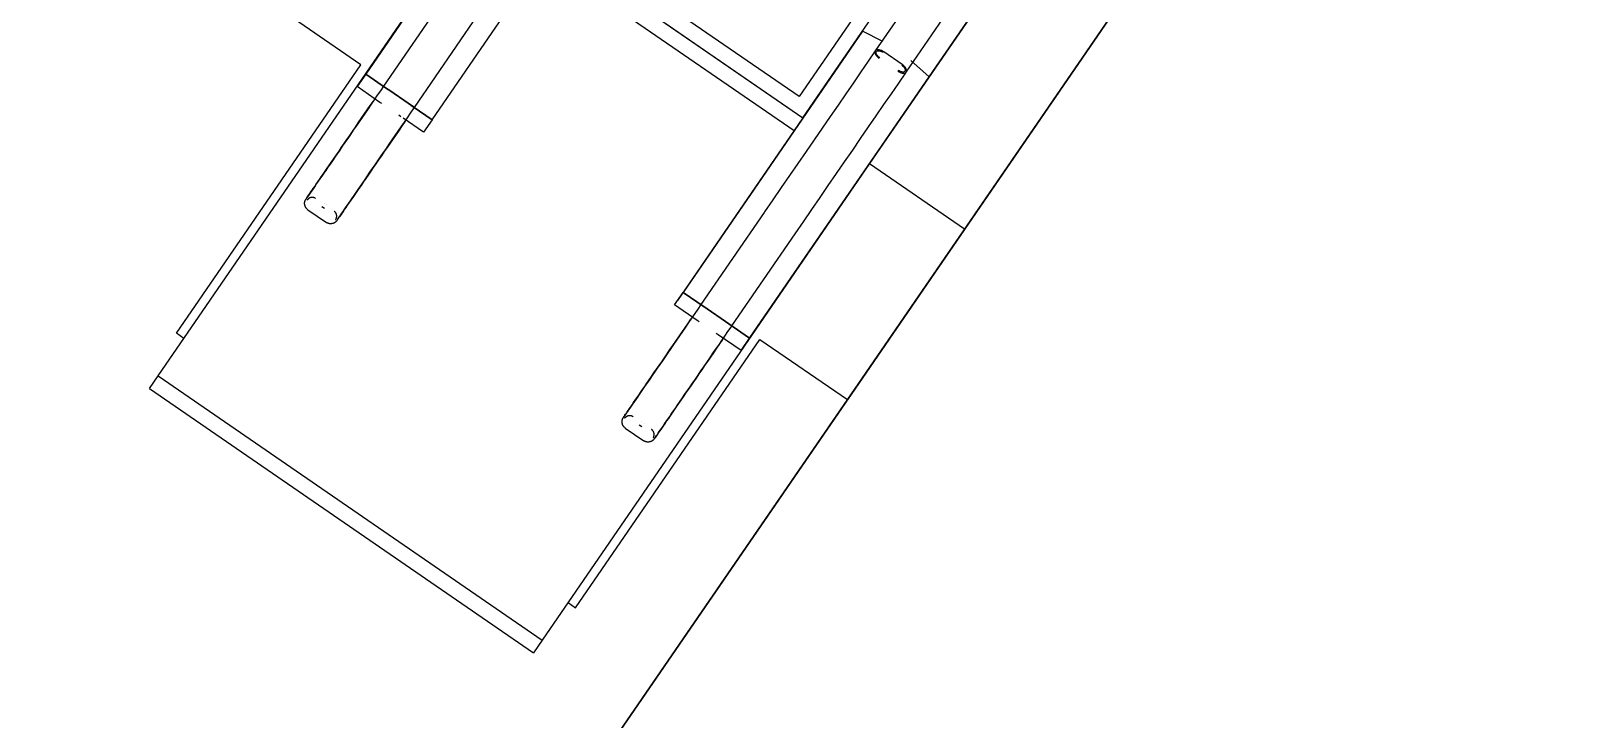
# Model space of a CAD drawing. Header units: metres. Extents: x 286532 to 329498, y 7396783 to 7466136.
# Drawn here: x 323237.3 to 323242.43, y 7401079.92 to 7401082.18 of the extents above; entities that cross this region are included whole.
import ezdxf

# ---------------------------------------------------------------- set-up
doc = ezdxf.new("R2010")
doc.units = ezdxf.units.M
doc.header["$LTSCALE"] = 10
doc.layers.get('0').update_dxf_attribs({"color": 255})
for name, color, linetype, lineweight in [('_  ARQ-AUX-001', 1, 'Continuous', 5), ('_AUX-PLATAFORMA COTAS', 1, 'Continuous', 25), ('X1$0$ARQ-GEN', 1, 'Continuous', 5)]:
    doc.layers.add(name, color=color, linetype=linetype, lineweight=lineweight)
doc.styles.get("Standard").update_dxf_attribs({"font": 'arial.ttf'})
doc.dimstyles.new('ISO-25', dxfattribs={"dimtxt": 2.5, "dimasz": 2.5, "dimexe": 1.25, "dimexo": 0.625, "dimtad": 1, "dimtxsty": 'Standard', "dimcen": 2.5, "dimadec": 0, "dimazin": 0, "dimtfac": 1, "dimtmove": 0, "dimatfit": 3, "dimfxl": 1, "dimarcsym": 0})

# ---------------------------------------------------------------- blocks, each defined once
blk = doc.blocks.new('X1$0$Escalator-thyssenkrupp-VelinoXtra-EN115 - VELINO Xtra 30_ 4EK _800_  0_5 m_s 2 flat steps_1000 mm-1985862-E05 - IMPLANTAÇÃO')
at = {"layer": 'X1$0$ARQ-GEN'}
for p, q in [((0.466, 3.2476), (0.466, -3.2476)), ((0.4655, -2.902), (0.4655, 2.9671)), ((0.2713, 2.7899), (0.2713, -2.9315)), ((0.3948, -2.9315), (0.3948, 2.7899)), ((0.846, -3.9276), (0.846, 0.9786)), ((0.15, -2.8476), (0.15, -3.1975)), ((0.2, -3.2476), (0.2, -2.8476)), ((0.2746, -2.8922), (0.2005, -2.902)), ((0.2005, -2.902), (0.2005, -3.5314)), ((0.3698, -2.9186), (0.2962, -2.9186)), ((0.4655, -2.902), (0.3858, -2.8915)), ((0.4655, -3.5314), (0.4655, -2.902)), ((0.15, -3.1975), (-0.75, -3.1975)), ((-1.066, -5.147), (-1.066, -3.2476)), ((-0.7977, -3.2476), (0.2, -3.2476)), ((0.2, -3.2476), (0.2, -3.2984)), ((0.466, -3.2476), (0.466, -3.9756)), ((-1.066, -5.147), (-1.066, -3.2984)), ((-0.8005, -3.2984), (0.2, -3.2984)), ((0.2, -3.2984), (0.2, -3.9756)), ((-1.0655, -3.5314), (-1.0655, -3.9433)), ((-0.8005, -3.9433), (-0.8005, -3.5314)), ((0.2005, -3.5314), (0.2005, -3.9433)), ((0.4655, -3.9433), (0.4655, -3.5314)), ((-0.9948, -3.5767), (-0.9948, -3.9433)), ((-0.8713, -3.9433), (-0.8713, -3.5767)), ((0.2713, -3.5767), (0.2713, -3.9433)), ((0.3948, -3.9433), (0.3948, -3.5767)), ((-1.096, -3.9276), (-1.446, -3.9276)), ((-1.096, -4.9976), (-1.096, -3.9276)), ((-1.0655, -3.9433), (-0.9823, -3.9433)), ((-1.0655, -3.9433), (-1.0655, -3.9933)), ((-0.9823, -3.9433), (-1.0655, -3.9433)), ((-0.9839, -3.9433), (-0.9839, -3.9433)), ((-0.9839, -3.9433), (-0.9839, -3.9433)), ((-0.9823, -3.9433), (-0.9698, -3.9433)), ((-0.9698, -3.9433), (-0.9823, -3.9433)), ((-0.9698, -3.9433), (-0.8962, -3.9433)), ((-0.8962, -3.9433), (-0.9698, -3.9433)), ((-0.8962, -3.9433), (-0.8713, -3.9433)), ((-0.8713, -3.9433), (-0.8962, -3.9433)), ((-0.8713, -3.9433), (-0.8838, -3.9433)), ((-0.8838, -3.9433), (-0.8713, -3.9433)), ((-0.8821, -3.9433), (-0.8763, -3.9433)), ((-0.8763, -3.9433), (-0.8821, -3.9433)), ((-0.8821, -3.9433), (-0.8763, -3.9433)), ((-0.8763, -3.9433), (-0.8821, -3.9433)), ((-0.8764, -3.9433), (-0.8005, -3.9433)), ((-0.8005, -3.9433), (-0.8764, -3.9433)), ((-0.8005, -3.9433), (-0.8005, -3.9933)), ((0.2005, -3.9433), (0.2837, -3.9433)), ((0.2005, -3.9933), (0.2005, -3.9433)), ((0.2837, -3.9433), (0.2005, -3.9433)), ((0.2838, -3.9433), (0.2713, -3.9433)), ((0.2713, -3.9433), (0.2962, -3.9433)), ((0.2962, -3.9433), (0.2713, -3.9433)), ((0.2713, -3.9433), (0.2838, -3.9433)), ((0.2821, -3.9433), (0.2763, -3.9433)), ((0.2763, -3.9433), (0.2821, -3.9433)), ((0.2821, -3.9433), (0.2763, -3.9433)), ((0.2763, -3.9433), (0.2821, -3.9433)), ((0.2962, -3.9433), (0.3698, -3.9433)), ((0.3698, -3.9433), (0.2962, -3.9433)), ((0.3698, -3.9433), (0.3823, -3.9433)), ((0.3823, -3.9433), (0.3698, -3.9433)), ((0.3823, -3.9433), (0.4655, -3.9433)), ((0.4655, -3.9433), (0.3823, -3.9433)), ((0.3839, -3.9433), (0.3839, -3.9433)), ((0.3839, -3.9433), (0.3839, -3.9433)), ((0.4655, -3.9933), (0.4655, -3.9433)), ((0.496, -3.9276), (0.8452, -3.9276)), ((0.496, -4.9976), (0.496, -3.9276)), ((-0.9744, -3.9933), (-1.0655, -3.9933)), ((-0.9669, -3.9933), (-0.9744, -3.9933)), ((-0.8913, -3.9933), (-0.8991, -3.9933)), ((-0.8005, -3.9933), (-0.8821, -3.9933)), ((0.2913, -3.9933), (0.2005, -3.9933)), ((0.2991, -3.9933), (0.2913, -3.9933)), ((0.3744, -3.9933), (0.3669, -3.9933)), ((0.4655, -3.9933), (0.3744, -3.9933)), ((0.466, -3.9756), (0.466, -5.147)), ((-0.938, -4.3698), (-0.938, -4.3698)), ((-0.938, -4.3833), (-0.928, -4.3833)), ((-0.928, -4.3698), (-0.928, -4.3698)), ((0.328, -4.3698), (0.328, -4.3698)), ((0.328, -4.3833), (0.338, -4.3833)), ((0.338, -4.3698), (0.338, -4.3698)), ((-0.9698, -4.4183), (-0.8962, -4.4183)), ((0.2962, -4.4183), (0.3698, -4.4183)), ((-1.066, -4.9976), (-1.096, -4.9976)), ((0.466, -4.9976), (0.496, -4.9976)), ((-1.066, -5.1976), (-1.066, -5.147)), ((-1.066, -5.147), (0.466, -5.147)), ((0.466, -5.147), (0.466, -5.1976)), ((-1.066, -5.1976), (0.466, -5.1976)), ((-1.066, -5.1976), (0.466, -5.1976))]:
    blk.add_line(p, q, dxfattribs=at)
at = {"layer": 'X1$0$ARQ-GEN', "flags": 128}
for points in [[(0.2713, -2.9315), (0.2713, -2.973), (0.2713, -3.0154), (0.2713, -3.0587), (0.2713, -3.1029), (0.2713, -3.1478), (0.2713, -3.1934), (0.2713, -3.2396), (0.2713, -3.2863), (0.2713, -3.3335), (0.2713, -3.3811), (0.2713, -3.429), (0.2713, -3.4772), (0.2713, -3.5255), (0.2713, -3.5739), (0.2713, -3.5767)], [(0.3948, -3.5767), (0.3948, -3.5283), (0.3948, -3.48), (0.3948, -3.4318), (0.3948, -3.3839), (0.3948, -3.3363), (0.3948, -3.2891), (0.3948, -3.2423), (0.3948, -3.1961), (0.3948, -3.1504), (0.3948, -3.1055), (0.3948, -3.0613), (0.3948, -3.0179), (0.3948, -2.9754), (0.3948, -2.9339), (0.3948, -2.9315)], [(-0.9948, -3.9433), (-0.9948, -3.9613), (-0.9948, -3.9793), (-0.9948, -3.9972), (-0.9948, -4.015), (-0.9948, -4.0327), (-0.9948, -4.0503), (-0.9948, -4.0677), (-0.9948, -4.0849), (-0.9948, -4.1018), (-0.9948, -4.1185), (-0.9948, -4.135), (-0.9948, -4.1511), (-0.9948, -4.1669), (-0.9948, -4.1823), (-0.9948, -4.1974), (-0.9948, -4.2121), (-0.9948, -4.2263), (-0.9948, -4.24), (-0.9948, -4.2533), (-0.9948, -4.2661), (-0.9948, -4.2784), (-0.9948, -4.2902), (-0.9948, -4.3013), (-0.9948, -4.312), (-0.9948, -4.322), (-0.9948, -4.3314), (-0.9948, -4.3402), (-0.9948, -4.3484), (-0.9948, -4.3559), (-0.9948, -4.3627), (-0.9948, -4.3689), (-0.9948, -4.3744), (-0.9948, -4.3792), (-0.9948, -4.3834), (-0.9948, -4.3868), (-0.9948, -4.3895), (-0.9948, -4.3915), (-0.9948, -4.3927), (-0.9948, -4.3933)], [(-0.8713, -4.3933), (-0.8713, -4.393), (-0.8713, -4.3919), (-0.8713, -4.3901), (-0.8713, -4.3876), (-0.8713, -4.3844), (-0.8713, -4.3804), (-0.8713, -4.3758), (-0.8713, -4.3705), (-0.8713, -4.3645), (-0.8713, -4.3578), (-0.8713, -4.3505), (-0.8713, -4.3425), (-0.8713, -4.3338), (-0.8713, -4.3246), (-0.8713, -4.3147), (-0.8713, -4.3043), (-0.8713, -4.2932), (-0.8713, -4.2816), (-0.8713, -4.2695), (-0.8713, -4.2568), (-0.8713, -4.2437), (-0.8713, -4.23), (-0.8713, -4.2159), (-0.8713, -4.2014), (-0.8713, -4.1864), (-0.8713, -4.1711), (-0.8713, -4.1554), (-0.8713, -4.1394), (-0.8713, -4.123), (-0.8713, -4.1064), (-0.8713, -4.0895), (-0.8713, -4.0723), (-0.8713, -4.055), (-0.8713, -4.0375), (-0.8713, -4.0198), (-0.8713, -4.002), (-0.8713, -3.9841), (-0.8713, -3.9661), (-0.8713, -3.9482), (-0.8713, -3.9433)], [(0.2713, -3.9433), (0.2713, -3.9613), (0.2713, -3.9793), (0.2713, -3.9972), (0.2713, -4.015), (0.2713, -4.0327), (0.2713, -4.0503), (0.2713, -4.0677), (0.2713, -4.0849), (0.2713, -4.1018), (0.2713, -4.1185), (0.2713, -4.135), (0.2713, -4.1511), (0.2713, -4.1669), (0.2713, -4.1823), (0.2713, -4.1974), (0.2713, -4.2121), (0.2713, -4.2263), (0.2713, -4.24), (0.2713, -4.2533), (0.2713, -4.2661), (0.2713, -4.2784), (0.2713, -4.2902), (0.2713, -4.3013), (0.2713, -4.312), (0.2713, -4.322), (0.2713, -4.3314), (0.2713, -4.3402), (0.2713, -4.3484), (0.2713, -4.3559), (0.2713, -4.3627), (0.2713, -4.3689), (0.2713, -4.3744), (0.2713, -4.3792), (0.2713, -4.3834), (0.2713, -4.3868), (0.2713, -4.3895), (0.2713, -4.3915), (0.2713, -4.3927), (0.2713, -4.3933)], [(0.3948, -4.3933), (0.3948, -4.393), (0.3948, -4.3919), (0.3948, -4.3901), (0.3948, -4.3876), (0.3948, -4.3844), (0.3948, -4.3804), (0.3948, -4.3758), (0.3948, -4.3705), (0.3948, -4.3645), (0.3948, -4.3578), (0.3948, -4.3505), (0.3948, -4.3425), (0.3948, -4.3338), (0.3948, -4.3246), (0.3948, -4.3147), (0.3948, -4.3043), (0.3948, -4.2932), (0.3948, -4.2816), (0.3948, -4.2695), (0.3948, -4.2568), (0.3948, -4.2437), (0.3948, -4.23), (0.3948, -4.2159), (0.3948, -4.2014), (0.3948, -4.1864), (0.3948, -4.1711), (0.3948, -4.1554), (0.3948, -4.1394), (0.3948, -4.123), (0.3948, -4.1064), (0.3948, -4.0895), (0.3948, -4.0723), (0.3948, -4.055), (0.3948, -4.0375), (0.3948, -4.0198), (0.3948, -4.002), (0.3948, -3.9841), (0.3948, -3.9661), (0.3948, -3.9482), (0.3948, -3.9433)], [(-0.9948, -4.3933), (-0.9948, -4.393), (-0.9948, -4.3919), (-0.9948, -4.3901), (-0.9948, -4.3876), (-0.9948, -4.3844), (-0.9948, -4.3804), (-0.9948, -4.3758), (-0.9948, -4.3705), (-0.9948, -4.3645), (-0.9948, -4.3578), (-0.9948, -4.3505), (-0.9948, -4.3425), (-0.9948, -4.3338), (-0.9948, -4.3246), (-0.9948, -4.3147), (-0.9948, -4.3043), (-0.9948, -4.2932), (-0.9948, -4.2816), (-0.9948, -4.2695), (-0.9948, -4.2568), (-0.9948, -4.2437), (-0.9948, -4.23), (-0.9948, -4.2159), (-0.9948, -4.2014), (-0.9948, -4.1864), (-0.9948, -4.1711), (-0.9948, -4.1554), (-0.9948, -4.1394), (-0.9948, -4.123), (-0.9948, -4.1064), (-0.9948, -4.0895), (-0.9948, -4.0723), (-0.9948, -4.055), (-0.9948, -4.0375), (-0.9948, -4.0198), (-0.9948, -4.002)], [(-0.8713, -3.9972), (-0.8713, -4.015), (-0.8713, -4.0327), (-0.8713, -4.0503), (-0.8713, -4.0677), (-0.8713, -4.0849), (-0.8713, -4.1018), (-0.8713, -4.1185), (-0.8713, -4.135), (-0.8713, -4.1511), (-0.8713, -4.1669), (-0.8713, -4.1823), (-0.8713, -4.1974), (-0.8713, -4.2121), (-0.8713, -4.2263), (-0.8713, -4.24), (-0.8713, -4.2533), (-0.8713, -4.2661), (-0.8713, -4.2784), (-0.8713, -4.2902), (-0.8713, -4.3013), (-0.8713, -4.312), (-0.8713, -4.322), (-0.8713, -4.3314), (-0.8713, -4.3402), (-0.8713, -4.3484), (-0.8713, -4.3559), (-0.8713, -4.3627), (-0.8713, -4.3689), (-0.8713, -4.3744), (-0.8713, -4.3792), (-0.8713, -4.3834), (-0.8713, -4.3868), (-0.8713, -4.3895), (-0.8713, -4.3915), (-0.8713, -4.3927), (-0.8713, -4.3933)], [(0.2713, -4.3933), (0.2713, -4.393), (0.2713, -4.3919), (0.2713, -4.3901), (0.2713, -4.3876), (0.2713, -4.3844), (0.2713, -4.3804), (0.2713, -4.3758), (0.2713, -4.3705), (0.2713, -4.3645), (0.2713, -4.3578), (0.2713, -4.3505), (0.2713, -4.3425), (0.2713, -4.3338), (0.2713, -4.3246), (0.2713, -4.3147), (0.2713, -4.3043), (0.2713, -4.2932), (0.2713, -4.2816), (0.2713, -4.2695), (0.2713, -4.2568), (0.2713, -4.2437), (0.2713, -4.23), (0.2713, -4.2159), (0.2713, -4.2014), (0.2713, -4.1864), (0.2713, -4.1711), (0.2713, -4.1554), (0.2713, -4.1394), (0.2713, -4.123), (0.2713, -4.1064), (0.2713, -4.0895), (0.2713, -4.0723), (0.2713, -4.055), (0.2713, -4.0375), (0.2713, -4.0198), (0.2713, -4.002)], [(0.3948, -3.9972), (0.3948, -4.015), (0.3948, -4.0327), (0.3948, -4.0503), (0.3948, -4.0677), (0.3948, -4.0849), (0.3948, -4.1018), (0.3948, -4.1185), (0.3948, -4.135), (0.3948, -4.1511), (0.3948, -4.1669), (0.3948, -4.1823), (0.3948, -4.1974), (0.3948, -4.2121), (0.3948, -4.2263), (0.3948, -4.24), (0.3948, -4.2533), (0.3948, -4.2661), (0.3948, -4.2784), (0.3948, -4.2902), (0.3948, -4.3013), (0.3948, -4.312), (0.3948, -4.322), (0.3948, -4.3314), (0.3948, -4.3402), (0.3948, -4.3484), (0.3948, -4.3559), (0.3948, -4.3627), (0.3948, -4.3689), (0.3948, -4.3744), (0.3948, -4.3792), (0.3948, -4.3834), (0.3948, -4.3868), (0.3948, -4.3895), (0.3948, -4.3915), (0.3948, -4.3927), (0.3948, -4.3933)], [(-0.9698, -4.4183), (-0.9708, -4.4183), (-0.9718, -4.4182), (-0.9728, -4.4181), (-0.9738, -4.418), (-0.9748, -4.4178), (-0.9757, -4.4176), (-0.9767, -4.4173), (-0.9777, -4.417), (-0.9786, -4.4167), (-0.9795, -4.4163), (-0.9804, -4.4159), (-0.9813, -4.4155), (-0.9822, -4.415), (-0.9831, -4.4145), (-0.9839, -4.4139), (-0.9847, -4.4134), (-0.9855, -4.4127), (-0.9863, -4.4121), (-0.987, -4.4114), (-0.9877, -4.4107), (-0.9884, -4.41), (-0.989, -4.4092), (-0.9897, -4.4085), (-0.9903, -4.4076), (-0.9908, -4.4068), (-0.9913, -4.406), (-0.9918, -4.4051), (-0.9923, -4.4042), (-0.9927, -4.4033), (-0.9931, -4.4024), (-0.9934, -4.4014), (-0.9937, -4.4005), (-0.994, -4.3995), (-0.9942, -4.3986), (-0.9944, -4.3976), (-0.9946, -4.3966), (-0.9947, -4.3956), (-0.9947, -4.3946), (-0.9948, -4.3936), (-0.9948, -4.3933)], [(-0.9698, -4.3734), (-0.9706, -4.3734), (-0.9714, -4.3734), (-0.9722, -4.3735), (-0.973, -4.3736), (-0.9738, -4.3738), (-0.9745, -4.3739), (-0.9753, -4.3741), (-0.9761, -4.3744), (-0.9768, -4.3746), (-0.9776, -4.3749), (-0.9783, -4.3753), (-0.979, -4.3756), (-0.9797, -4.376), (-0.9804, -4.3764), (-0.9811, -4.3769), (-0.9817, -4.3773), (-0.9824, -4.3778), (-0.983, -4.3783), (-0.9836, -4.3789), (-0.9841, -4.3794), (-0.9847, -4.38), (-0.9852, -4.3806), (-0.9857, -4.3812), (-0.9862, -4.3819), (-0.9866, -4.3825), (-0.987, -4.3832), (-0.9874, -4.3839), (-0.9878, -4.3846), (-0.9881, -4.3854), (-0.9884, -4.3861), (-0.9887, -4.3868), (-0.9889, -4.3876), (-0.9891, -4.3884), (-0.9893, -4.3892), (-0.9895, -4.3899), (-0.9896, -4.3907), (-0.9897, -4.3915), (-0.9897, -4.3923), (-0.9898, -4.3931), (-0.9898, -4.3933)], [(-0.8763, -4.3933), (-0.8763, -4.3925), (-0.8763, -4.3917), (-0.8764, -4.3909), (-0.8765, -4.3901), (-0.8767, -4.3894), (-0.8768, -4.3886), (-0.8771, -4.3878), (-0.8773, -4.387), (-0.8776, -4.3863), (-0.8778, -4.3856), (-0.8782, -4.3848), (-0.8785, -4.3841), (-0.8789, -4.3834), (-0.8793, -4.3827), (-0.8798, -4.3821), (-0.8802, -4.3814), (-0.8807, -4.3808), (-0.8812, -4.3802), (-0.8818, -4.3796), (-0.8823, -4.379), (-0.8829, -4.3785), (-0.8835, -4.3779), (-0.8841, -4.3774), (-0.8848, -4.377), (-0.8855, -4.3765), (-0.8861, -4.3761), (-0.8868, -4.3757), (-0.8875, -4.3754), (-0.8883, -4.375), (-0.889, -4.3747), (-0.8898, -4.3744), (-0.8905, -4.3742), (-0.8913, -4.374), (-0.8921, -4.3738), (-0.8928, -4.3737), (-0.8936, -4.3735), (-0.8944, -4.3734), (-0.8952, -4.3734), (-0.896, -4.3734), (-0.8962, -4.3734)], [(-0.8713, -4.3933), (-0.8713, -4.3943), (-0.8714, -4.3953), (-0.8715, -4.3963), (-0.8716, -4.3973), (-0.8718, -4.3983), (-0.872, -4.3993), (-0.8722, -4.4002), (-0.8725, -4.4012), (-0.8729, -4.4021), (-0.8732, -4.4031), (-0.8737, -4.404), (-0.8741, -4.4049), (-0.8746, -4.4057), (-0.8751, -4.4066), (-0.8756, -4.4074), (-0.8762, -4.4082), (-0.8768, -4.409), (-0.8775, -4.4098), (-0.8781, -4.4105), (-0.8788, -4.4112), (-0.8796, -4.4119), (-0.8803, -4.4126), (-0.8811, -4.4132), (-0.8819, -4.4138), (-0.8828, -4.4143), (-0.8836, -4.4149), (-0.8845, -4.4153), (-0.8854, -4.4158), (-0.8863, -4.4162), (-0.8872, -4.4166), (-0.8881, -4.4169), (-0.8891, -4.4172), (-0.89, -4.4175), (-0.891, -4.4177), (-0.892, -4.4179), (-0.893, -4.4181), (-0.894, -4.4182), (-0.895, -4.4183), (-0.896, -4.4183), (-0.8962, -4.4183)], [(0.2962, -4.4183), (0.2952, -4.4183), (0.2942, -4.4182), (0.2932, -4.4181), (0.2922, -4.418), (0.2912, -4.4178), (0.2903, -4.4176), (0.2893, -4.4173), (0.2884, -4.417), (0.2874, -4.4167), (0.2865, -4.4163), (0.2856, -4.4159), (0.2847, -4.4155), (0.2838, -4.415), (0.2829, -4.4145), (0.2821, -4.4139), (0.2813, -4.4133), (0.2805, -4.4127), (0.2797, -4.4121), (0.279, -4.4114), (0.2783, -4.4107), (0.2776, -4.41), (0.277, -4.4092), (0.2764, -4.4084), (0.2758, -4.4076), (0.2752, -4.4068), (0.2747, -4.4059), (0.2742, -4.4051), (0.2738, -4.4042), (0.2733, -4.4033), (0.273, -4.4023), (0.2726, -4.4014), (0.2723, -4.4005), (0.272, -4.3995), (0.2718, -4.3985), (0.2716, -4.3975), (0.2715, -4.3965), (0.2714, -4.3956), (0.2713, -4.3946), (0.2713, -4.3936), (0.2713, -4.3933)], [(0.2962, -4.3734), (0.2954, -4.3734), (0.2946, -4.3734), (0.2938, -4.3735), (0.2931, -4.3736), (0.2923, -4.3738), (0.2915, -4.3739), (0.2907, -4.3741), (0.29, -4.3744), (0.2892, -4.3746), (0.2885, -4.3749), (0.2877, -4.3753), (0.287, -4.3756), (0.2863, -4.376), (0.2856, -4.3764), (0.285, -4.3769), (0.2843, -4.3773), (0.2837, -4.3778), (0.2831, -4.3783), (0.2825, -4.3789), (0.2819, -4.3794), (0.2814, -4.38), (0.2809, -4.3806), (0.2804, -4.3812), (0.2799, -4.3819), (0.2794, -4.3825), (0.279, -4.3832), (0.2786, -4.3839), (0.2783, -4.3846), (0.2779, -4.3854), (0.2776, -4.3861), (0.2774, -4.3868), (0.2771, -4.3876), (0.2769, -4.3884), (0.2767, -4.3892), (0.2766, -4.3899), (0.2764, -4.3907), (0.2764, -4.3915), (0.2763, -4.3923), (0.2763, -4.3931), (0.2763, -4.3933)], [(0.3898, -4.3933), (0.3897, -4.3925), (0.3897, -4.3917), (0.3896, -4.3909), (0.3895, -4.3901), (0.3894, -4.3894), (0.3892, -4.3886), (0.389, -4.3878), (0.3888, -4.387), (0.3885, -4.3863), (0.3882, -4.3856), (0.3879, -4.3848), (0.3875, -4.3841), (0.3871, -4.3834), (0.3867, -4.3827), (0.3863, -4.3821), (0.3858, -4.3814), (0.3853, -4.3808), (0.3848, -4.3802), (0.3843, -4.3796), (0.3837, -4.379), (0.3831, -4.3785), (0.3825, -4.3779), (0.3819, -4.3774), (0.3812, -4.377), (0.3806, -4.3765), (0.3799, -4.3761), (0.3792, -4.3757), (0.3785, -4.3754), (0.3778, -4.375), (0.377, -4.3747), (0.3763, -4.3744), (0.3755, -4.3742), (0.3748, -4.374), (0.374, -4.3738), (0.3732, -4.3737), (0.3724, -4.3735), (0.3716, -4.3734), (0.3708, -4.3734), (0.37, -4.3734), (0.3698, -4.3734)], [(0.3948, -4.3933), (0.3947, -4.3943), (0.3947, -4.3953), (0.3946, -4.3963), (0.3944, -4.3973), (0.3943, -4.3983), (0.394, -4.3993), (0.3938, -4.4002), (0.3935, -4.4012), (0.3932, -4.4021), (0.3928, -4.4031), (0.3924, -4.404), (0.3919, -4.4049), (0.3915, -4.4057), (0.391, -4.4066), (0.3904, -4.4074), (0.3898, -4.4082), (0.3892, -4.409), (0.3886, -4.4098), (0.3879, -4.4105), (0.3872, -4.4112), (0.3865, -4.4119), (0.3857, -4.4126), (0.3849, -4.4132), (0.3841, -4.4138), (0.3833, -4.4143), (0.3824, -4.4149), (0.3816, -4.4153), (0.3807, -4.4158), (0.3798, -4.4162), (0.3788, -4.4166), (0.3779, -4.4169), (0.377, -4.4172), (0.376, -4.4175), (0.375, -4.4177), (0.374, -4.4179), (0.3731, -4.4181), (0.3721, -4.4182), (0.3711, -4.4183), (0.3701, -4.4183), (0.3698, -4.4183)]]:
    blk.add_lwpolyline(points, dxfattribs=at)
at = {"layer": 'X1$0$ARQ-GEN'}
for points in [[(0.2962, -2.9186), (0.2933, -2.9186), (0.2875, -2.9192), (0.2798, -2.9215), (0.2742, -2.925), (0.2711, -2.9293), (0.2712, -2.9338), (0.2742, -2.9381), (0.2799, -2.9416), (0.2875, -2.9439), (0.2933, -2.9444), (0.2962, -2.9444)], [(0.3698, -2.9444), (0.3727, -2.9444), (0.3785, -2.9439), (0.3862, -2.9416), (0.3919, -2.9381), (0.3949, -2.9338), (0.3949, -2.9293), (0.3919, -2.925), (0.3862, -2.9215), (0.3785, -2.9192), (0.3727, -2.9186), (0.3698, -2.9186)], [(0.2962, -2.9419), (0.2939, -2.9419), (0.2893, -2.9414), (0.2831, -2.9396), (0.2786, -2.9368), (0.2762, -2.9334), (0.2762, -2.9297), (0.2786, -2.9263), (0.2831, -2.9235), (0.2892, -2.9217), (0.2939, -2.9212), (0.2962, -2.9212)], [(0.3698, -2.9212), (0.3721, -2.9212), (0.3768, -2.9217), (0.3829, -2.9235), (0.3874, -2.9263), (0.3899, -2.9297), (0.3899, -2.9334), (0.3874, -2.9368), (0.3829, -2.9396), (0.3768, -2.9414), (0.3721, -2.9419), (0.3698, -2.9419)]]:
    blk.add_open_spline(points, degree=3, dxfattribs=at)
blk = doc.blocks.new('estação_pirituba')
at = {"layer": '_  ARQ-AUX-001'}
for p, q in [((57.7946, 20.6808), (68.2908, 35.9517)), ((64.0067, 29.7187), (60.0595, 23.9759)), ((59.5291, 24.3424), (58.7063, 24.9079)), ((60.0604, 23.9772), (59.7475, 24.1923)), ((57.7953, 20.6803), (60.061, 23.9767))]:
    blk.add_line(p, q, dxfattribs=at)
at = {"layer": '_  ARQ-AUX-001', "rotation": 325.4979980560256}
blk.add_blockref('X1$0$Escalator-thyssenkrupp-VelinoXtra-EN115 - VELINO Xtra 30_ 4EK _800_  0_5 m_s 2 flat steps_1000 mm-1985862-E05 - IMPLANTAÇÃO', (61.2039, 27.133), dxfattribs=at)
blk = doc.blocks.new('_ArchTick')
at = {"color": 0, "linetype": 'ByBlock', "const_width": 0.15}
blk.add_lwpolyline([(-0.5, -0.5), (0.5, 0.5)], dxfattribs=at)
blk = doc.blocks.new('*D111')
at = {"layer": '_AUX-PLATAFORMA COTAS', "color": 0, "lineweight": -2, "ltscale": 0.05, "transparency": 16777216}
for p, q in [((323114.4779, 7401124.7176), (323091.4202, 7401092.0159)), ((323247.4221, 7400983.5495), (323092.1405, 7401093.0375)), ((323269.7595, 7401015.2296), (323246.7018, 7400982.5279))]:
    blk.add_line(p, q, dxfattribs=at)
at = {"layer": 'Defpoints', "color": 0, "ltscale": 0.05, "transparency": 16777216}
for p in [(323117.3592, 7401128.8039), (323092.1405, 7401093.0375), (323272.6408, 7401019.3159)]:
    blk.add_point(p, dxfattribs=at)
at = {"layer": '_AUX-PLATAFORMA COTAS', "color": 0, "lineweight": -2, "ltscale": 0.05, "transparency": 16777216, "xscale": 2.5, "yscale": 2.5, "zscale": 2.5}
for p, rotation in [((323092.1405, 7401093.0375), 144.8126009631448), ((323247.4221, 7400983.5495), 324.8126009631449)]:
    blk.add_blockref('_ArchTick', p, dxfattribs=dict(at, rotation=rotation))
at = {"layer": '_AUX-PLATAFORMA COTAS', "color": 0, "ltscale": 0.05, "transparency": 16777216, "insert": (323168.2443, 7401036.1136), "char_height": 4, "attachment_point": 5, "rotation": 144.8126}
blk.add_mtext('190', dxfattribs=at)
blk = doc.blocks.new('*D118')
at = {"layer": '_AUX-PLATAFORMA COTAS', "color": 0, "lineweight": -2, "ltscale": 0.05, "transparency": 16777216}
for p, q in [((323092.3135, 7401130.0395), (323085.4989, 7401120.7983)), ((323231.1121, 7401014.9743), (323086.2408, 7401121.8044)), ((323237.1848, 7401023.2094), (323230.3702, 7401013.9683))]:
    blk.add_line(p, q, dxfattribs=at)
at = {"layer": 'Defpoints', "color": 0, "ltscale": 0.05, "transparency": 16777216}
for p in [(323095.281, 7401134.0637), (323086.2408, 7401121.8044), (323240.1523, 7401027.2336)]:
    blk.add_point(p, dxfattribs=at)
at = {"layer": '_AUX-PLATAFORMA COTAS', "color": 0, "lineweight": -2, "ltscale": 0.05, "transparency": 16777216, "xscale": 2.5, "yscale": 2.5, "zscale": 2.5}
for p, rotation in [((323086.2408, 7401121.8044), 143.5944350718597), ((323231.1121, 7401014.9743), 323.5944350718597)]:
    blk.add_blockref('_ArchTick', p, dxfattribs=dict(at, rotation=rotation))
at = {"layer": '_AUX-PLATAFORMA COTAS', "color": 0, "ltscale": 0.05, "transparency": 16777216, "insert": (323157.0934, 7401066.2426), "char_height": 4, "attachment_point": 5, "rotation": 143.5944}
blk.add_mtext('180', dxfattribs=at)
blk = doc.blocks.new('*D119')
at = {"layer": '_AUX-PLATAFORMA COTAS', "color": 0, "lineweight": -2, "ltscale": 0.05, "transparency": 16777216}
for p, q in [((323136.7509, 7401136.7489), (323154.976, 7401162.6477)), ((323154.2566, 7401161.6254), (323301.4623, 7401058.036)), ((323283.9566, 7401033.1595), (323302.1816, 7401059.0583))]:
    blk.add_line(p, q, dxfattribs=at)
at = {"layer": 'Defpoints', "color": 0, "ltscale": 0.05, "transparency": 16777216}
for p in [(323133.8734, 7401132.6599), (323301.4623, 7401058.036), (323281.0791, 7401029.0705)]:
    blk.add_point(p, dxfattribs=at)
at = {"layer": '_AUX-PLATAFORMA COTAS', "color": 0, "lineweight": -2, "ltscale": 0.05, "transparency": 16777216, "xscale": 2.5, "yscale": 2.5, "zscale": 2.5}
for p, rotation in [((323154.2566, 7401161.6254), 144.8657521166243), ((323301.4623, 7401058.036), 324.8657521166243)]:
    blk.add_blockref('_ArchTick', p, dxfattribs=dict(at, rotation=rotation))
at = {"layer": '_AUX-PLATAFORMA COTAS', "color": 0, "ltscale": 0.05, "transparency": 16777216, "insert": (323229.3945, 7401112.0121), "char_height": 4, "attachment_point": 5, "rotation": 144.8658}
blk.add_mtext('180', dxfattribs=at)

msp = doc.modelspace()

# ---------------------------------------------------------------- block references
msp.add_blockref('estação_pirituba', (323180.312, 7401057.5498))

# ---------------------------------------------------------------- dimensions: what is measured, and where the dimension line sits
at = {"layer": '_AUX-PLATAFORMA COTAS', "ltscale": 0.05}
for p1, p2, distance, picture, middle in [((323133.8734, 7401132.6599), (323281.0791, 7401029.0705), 35.4186, '*D119', (323229.3945, 7401112.0121)), ((323240.1523, 7401027.2336), (323095.281, 7401134.0637), 15.232, '*D118', (323157.0934, 7401066.2426)), ((323272.6408, 7401019.3159), (323117.3592, 7401128.8039), 43.7632, '*D111', (323168.2443, 7401036.1136))]:
    dim = msp.add_aligned_dim(p1=p1, p2=p2, distance=distance, dimstyle='ISO-25', override={"dimtxt": 4, "dimexo": 5, "dimtad": 2, "dimblk1": 'ArchTick', "dimblk2": 'ArchTick', "dimsah": 1}, dxfattribs=at)
    dim.commit()
    dim.dimension.update_dxf_attribs({"geometry": picture, "text_midpoint": middle})

doc.saveas('drawing.dxf')
